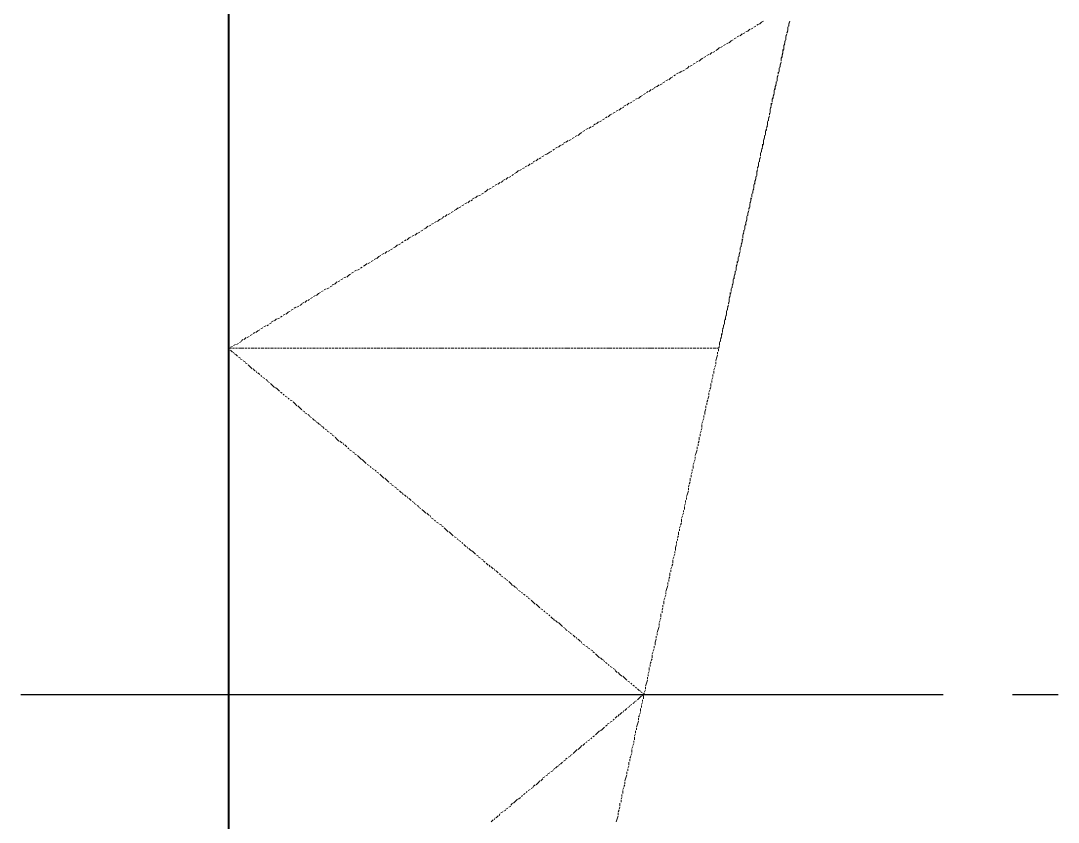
# Model space of a CAD drawing. Extents: x 8 to 21351, y 0 to 420.
# Drawn here: x 15777.49 to 15799.99, y 200.54 to 217.92 of the extents above; entities that cross this region are included whole.
import ezdxf

# ---------------------------------------------------------------- set-up
doc = ezdxf.new("R2010")
doc.units = 0

msp = doc.modelspace()

# ---------------------------------------------------------------- linework, layer by layer
at = {"color": 7, "lineweight": 40}
msp.add_line((15782.002, 262.065), (15782.002, 174.561), dxfattribs=at)
at = {"lineweight": 25}
for p, q in [((15782.002, 221.911), (15782.002, 201.909)), ((15797.496, 203.306), (15777.493, 203.306)), ((15799.993, 203.306), (15798.998, 203.306))]:
    msp.add_line(p, q, dxfattribs=at)
at = {"color": 7, "lineweight": 5}
for p, q in [((15782.002, 217.911), (15782.002, 217.847)), ((15782.002, 217.826), (15782.002, 217.784)), ((15793.389, 217.784), (15793.432, 217.805)), ((15793.453, 217.826), (15793.495, 217.847)), ((15793.516, 217.847), (15793.559, 217.89)), ((15793.559, 217.89), (15793.601, 217.911)), ((15794.13, 217.784), (15794.151, 217.826)), ((15794.151, 217.847), (15794.172, 217.911)), ((15794.172, 217.911), (15794.151, 217.869)), ((15794.151, 217.847), (15794.151, 217.805)), ((15782.002, 217.763), (15782.002, 217.72)), ((15782.002, 217.699), (15782.002, 217.636)), ((15782.002, 217.636), (15782.002, 217.572)), ((15793.029, 217.572), (15793.072, 217.593)), ((15793.093, 217.593), (15793.135, 217.636)), ((15793.156, 217.636), (15793.199, 217.657)), ((15793.22, 217.678), (15793.262, 217.699)), ((15793.262, 217.699), (15793.305, 217.742)), ((15793.326, 217.742), (15793.368, 217.763)), ((15794.088, 217.572), (15794.109, 217.636)), ((15794.109, 217.636), (15794.088, 217.593)), ((15794.13, 217.72), (15794.109, 217.657)), ((15794.109, 217.657), (15794.13, 217.699)), ((15794.13, 217.784), (15794.13, 217.742)), ((15794.13, 217.72), (15794.13, 217.763)), ((15782.002, 217.551), (15782.002, 217.509)), ((15782.002, 217.488), (15782.002, 217.445)), ((15782.002, 217.424), (15782.002, 217.361)), ((15792.67, 217.339), (15792.712, 217.361)), ((15792.733, 217.382), (15792.775, 217.403)), ((15792.797, 217.424), (15792.839, 217.445)), ((15792.86, 217.445), (15792.902, 217.488)), ((15792.902, 217.488), (15792.945, 217.509)), ((15792.966, 217.53), (15793.008, 217.551)), ((15794.067, 217.445), (15794.045, 217.382)), ((15794.045, 217.382), (15794.067, 217.424)), ((15794.045, 217.382), (15794.045, 217.318)), ((15794.045, 217.297), (15794.045, 217.361)), ((15794.088, 217.509), (15794.067, 217.466)), ((15794.067, 217.445), (15794.067, 217.488)), ((15794.088, 217.572), (15794.088, 217.53)), ((15794.088, 217.509), (15794.088, 217.551)), ((15782.002, 217.339), (15782.002, 217.297)), ((15782.002, 217.276), (15782.002, 217.233)), ((15782.002, 217.212), (15782.002, 217.149)), ((15782.002, 217.128), (15782.002, 217.085)), ((15792.31, 217.128), (15792.352, 217.149)), ((15792.373, 217.17), (15792.416, 217.191)), ((15792.437, 217.191), (15792.479, 217.233)), ((15792.5, 217.233), (15792.543, 217.255)), ((15792.564, 217.276), (15792.606, 217.297)), ((15792.606, 217.297), (15792.648, 217.339)), ((15793.982, 217.107), (15794.003, 217.149)), ((15794.024, 217.233), (15794.003, 217.191)), ((15794.003, 217.17), (15794.024, 217.212)), ((15794.003, 217.17), (15794.003, 217.128)), ((15794.024, 217.233), (15794.024, 217.297)), ((15794.045, 217.297), (15794.024, 217.255)), ((15782.002, 217.064), (15782.002, 217.022)), ((15782.002, 217.001), (15782.002, 216.937)), ((15782.002, 216.916), (15782.002, 216.874)), ((15791.95, 216.895), (15791.992, 216.937)), ((15792.013, 216.937), (15792.056, 216.958)), ((15792.077, 216.98), (15792.119, 217.001)), ((15792.14, 217.022), (15792.183, 217.043)), ((15792.204, 217.043), (15792.246, 217.085)), ((15792.246, 217.085), (15792.289, 217.107)), ((15793.94, 216.895), (15793.961, 216.937)), ((15793.961, 216.958), (15793.982, 217.022)), ((15793.982, 217.022), (15793.961, 216.98)), ((15793.961, 216.958), (15793.961, 216.916)), ((15793.982, 217.107), (15793.982, 217.043)), ((15793.982, 217.043), (15793.982, 217.085)), ((15782.002, 216.852), (15782.002, 216.81)), ((15782.002, 216.789), (15782.002, 216.726)), ((15782.002, 216.726), (15782.002, 216.662)), ((15791.548, 216.641), (15791.59, 216.683)), ((15791.59, 216.683), (15791.632, 216.704)), ((15791.654, 216.726), (15791.696, 216.747)), ((15791.717, 216.768), (15791.759, 216.789)), ((15791.781, 216.789), (15791.823, 216.831)), ((15791.844, 216.831), (15791.886, 216.852)), ((15791.908, 216.874), (15791.95, 216.895)), ((15793.897, 216.683), (15793.918, 216.747)), ((15793.918, 216.747), (15793.897, 216.704)), ((15793.897, 216.683), (15793.897, 216.641)), ((15793.94, 216.831), (15793.918, 216.768)), ((15793.918, 216.768), (15793.918, 216.81)), ((15793.94, 216.895), (15793.94, 216.852)), ((15793.94, 216.831), (15793.94, 216.874)), ((15782.002, 216.641), (15782.002, 216.599)), ((15782.002, 216.577), (15782.002, 216.535)), ((15782.002, 216.514), (15782.002, 216.45)), ((15791.23, 216.471), (15791.294, 216.493)), ((15791.294, 216.493), (15791.336, 216.535)), ((15791.357, 216.535), (15791.4, 216.556)), ((15791.421, 216.577), (15791.463, 216.599)), ((15791.484, 216.62), (15791.527, 216.641)), ((15793.834, 216.408), (15793.855, 216.471)), ((15793.876, 216.556), (15793.855, 216.493)), ((15793.855, 216.493), (15793.876, 216.535)), ((15793.855, 216.493), (15793.855, 216.429)), ((15793.897, 216.62), (15793.876, 216.577)), ((15793.876, 216.556), (15793.876, 216.599)), ((15793.897, 216.62), (15793.897, 216.662)), ((15782.002, 216.429), (15782.002, 216.387)), ((15782.002, 216.366), (15782.002, 216.323)), ((15782.002, 216.302), (15782.002, 216.239)), ((15790.828, 216.218), (15790.87, 216.239)), ((15790.892, 216.239), (15790.934, 216.281)), ((15790.934, 216.281), (15790.976, 216.302)), ((15790.997, 216.323), (15791.04, 216.345)), ((15791.061, 216.366), (15791.103, 216.387)), ((15791.124, 216.387), (15791.167, 216.429)), ((15791.188, 216.429), (15791.23, 216.45)), ((15793.791, 216.218), (15793.813, 216.26)), ((15793.834, 216.345), (15793.813, 216.302)), ((15793.813, 216.281), (15793.834, 216.323)), ((15793.813, 216.281), (15793.813, 216.239)), ((15793.834, 216.345), (15793.834, 216.408)), ((15793.834, 216.408), (15793.834, 216.366)), ((15782.002, 216.218), (15782.002, 216.175)), ((15782.002, 216.154), (15782.002, 216.112)), ((15782.002, 216.09), (15782.002, 216.027)), ((15782.002, 216.006), (15782.002, 215.964)), ((15790.468, 215.985), (15790.511, 216.027)), ((15790.532, 216.027), (15790.574, 216.048)), ((15790.574, 216.069), (15790.616, 216.09)), ((15790.638, 216.09), (15790.68, 216.133)), ((15790.701, 216.133), (15790.743, 216.154)), ((15790.765, 216.175), (15790.807, 216.196)), ((15793.77, 216.069), (15793.749, 216.027)), ((15793.749, 216.006), (15793.77, 216.048)), ((15793.749, 216.006), (15793.749, 215.964)), ((15793.77, 216.069), (15793.77, 216.133)), ((15793.791, 216.133), (15793.77, 216.09)), ((15793.791, 216.218), (15793.791, 216.154)), ((15793.791, 216.154), (15793.791, 216.196)), ((15782.002, 215.942), (15782.002, 215.9)), ((15782.002, 215.879), (15782.002, 215.815)), ((15782.002, 215.815), (15782.002, 215.752)), ((15790.108, 215.773), (15790.151, 215.794)), ((15790.172, 215.815), (15790.214, 215.836)), ((15790.235, 215.836), (15790.278, 215.879)), ((15790.278, 215.879), (15790.32, 215.9)), ((15790.341, 215.921), (15790.384, 215.942)), ((15790.405, 215.964), (15790.447, 215.985)), ((15793.707, 215.794), (15793.728, 215.858)), ((15793.728, 215.858), (15793.707, 215.815)), ((15793.707, 215.794), (15793.707, 215.752)), ((15793.749, 215.942), (15793.728, 215.879)), ((15793.728, 215.879), (15793.728, 215.921)), ((15793.749, 215.942), (15793.749, 215.985)), ((15782.002, 215.731), (15782.002, 215.688)), ((15782.002, 215.667), (15782.002, 215.625)), ((15782.002, 215.604), (15782.002, 215.54)), ((15789.749, 215.561), (15789.791, 215.583)), ((15789.812, 215.583), (15789.854, 215.625)), ((15789.876, 215.625), (15789.918, 215.646)), ((15789.918, 215.667), (15789.96, 215.688)), ((15789.981, 215.688), (15790.024, 215.731)), ((15790.045, 215.731), (15790.087, 215.752)), ((15793.643, 215.519), (15793.664, 215.583)), ((15793.686, 215.667), (15793.664, 215.604)), ((15793.664, 215.604), (15793.686, 215.646)), ((15793.664, 215.583), (15793.664, 215.54)), ((15793.686, 215.731), (15793.707, 215.773)), ((15793.686, 215.731), (15793.686, 215.688)), ((15793.686, 215.667), (15793.686, 215.709)), ((15782.002, 215.519), (15782.002, 215.477)), ((15782.002, 215.456), (15782.002, 215.413)), ((15782.002, 215.392), (15782.002, 215.328)), ((15789.325, 215.286), (15789.368, 215.328)), ((15789.389, 215.328), (15789.431, 215.35)), ((15789.452, 215.371), (15789.495, 215.392)), ((15789.516, 215.413), (15789.558, 215.434)), ((15789.579, 215.434), (15789.622, 215.477)), ((15789.622, 215.477), (15789.664, 215.498)), ((15789.685, 215.519), (15789.727, 215.54)), ((15793.622, 215.392), (15793.601, 215.328)), ((15793.601, 215.328), (15793.622, 215.371)), ((15793.601, 215.328), (15793.601, 215.265)), ((15793.643, 215.456), (15793.622, 215.413)), ((15793.622, 215.392), (15793.622, 215.434)), ((15793.643, 215.519), (15793.643, 215.477)), ((15793.643, 215.456), (15793.643, 215.498)), ((15782.002, 215.307), (15782.002, 215.265)), ((15782.002, 215.244), (15782.002, 215.202)), ((15782.002, 215.18), (15782.002, 215.117)), ((15789.029, 215.117), (15789.071, 215.138)), ((15789.092, 215.159), (15789.135, 215.18)), ((15789.156, 215.18), (15789.198, 215.223)), ((15789.219, 215.223), (15789.262, 215.244)), ((15789.262, 215.265), (15789.304, 215.286)), ((15793.58, 215.18), (15793.559, 215.138)), ((15793.559, 215.117), (15793.58, 215.159)), ((15793.559, 215.117), (15793.559, 215.075)), ((15793.58, 215.18), (15793.58, 215.244)), ((15793.601, 215.244), (15793.58, 215.202)), ((15793.601, 215.244), (15793.601, 215.307)), ((15782.002, 215.096), (15782.002, 215.053)), ((15782.002, 215.032), (15782.002, 214.99)), ((15782.002, 214.969), (15782.002, 214.905)), ((15782.002, 214.905), (15782.002, 214.842)), ((15788.606, 214.863), (15788.648, 214.884)), ((15788.669, 214.884), (15788.711, 214.926)), ((15788.733, 214.926), (15788.775, 214.947)), ((15788.796, 214.969), (15788.838, 214.99)), ((15788.86, 215.011), (15788.902, 215.032)), ((15788.902, 215.032), (15788.965, 215.075)), ((15788.965, 215.075), (15789.008, 215.096)), ((15793.495, 214.842), (15793.516, 214.884)), ((15793.516, 214.905), (15793.537, 214.969)), ((15793.537, 214.969), (15793.516, 214.926)), ((15793.516, 214.905), (15793.516, 214.863)), ((15793.537, 215.053), (15793.559, 215.096)), ((15793.537, 215.053), (15793.537, 214.99)), ((15793.537, 214.99), (15793.537, 215.032)), ((15782.002, 214.821), (15782.002, 214.778)), ((15782.002, 214.757), (15782.002, 214.715)), ((15782.002, 214.693), (15782.002, 214.63)), ((15788.246, 214.63), (15788.288, 214.672)), ((15788.309, 214.672), (15788.352, 214.693)), ((15788.373, 214.715), (15788.415, 214.736)), ((15788.436, 214.757), (15788.479, 214.778)), ((15788.5, 214.778), (15788.542, 214.821)), ((15788.563, 214.821), (15788.606, 214.842)), ((15793.453, 214.63), (15793.474, 214.693)), ((15793.474, 214.693), (15793.453, 214.651)), ((15793.495, 214.778), (15793.474, 214.715)), ((15793.474, 214.715), (15793.474, 214.757)), ((15793.495, 214.842), (15793.495, 214.799)), ((15793.495, 214.778), (15793.495, 214.821)), ((15782.002, 214.609), (15782.002, 214.566)), ((15782.002, 214.545), (15782.002, 214.503)), ((15782.002, 214.482), (15782.002, 214.418)), ((15787.907, 214.418), (15787.949, 214.44)), ((15787.949, 214.461), (15787.992, 214.482)), ((15788.013, 214.482), (15788.055, 214.524)), ((15788.076, 214.524), (15788.119, 214.545)), ((15788.14, 214.566), (15788.182, 214.588)), ((15788.203, 214.609), (15788.246, 214.63)), ((15793.432, 214.503), (15793.41, 214.44)), ((15793.41, 214.44), (15793.432, 214.482)), ((15793.41, 214.44), (15793.41, 214.376)), ((15793.453, 214.566), (15793.432, 214.524)), ((15793.432, 214.503), (15793.432, 214.545)), ((15793.453, 214.63), (15793.453, 214.588)), ((15793.453, 214.566), (15793.453, 214.609)), ((15782.002, 214.397), (15782.002, 214.355)), ((15782.002, 214.334), (15782.002, 214.291)), ((15782.002, 214.27), (15782.002, 214.207)), ((15787.547, 214.207), (15787.59, 214.228)), ((15787.59, 214.228), (15787.632, 214.27)), ((15787.653, 214.27), (15787.695, 214.291)), ((15787.717, 214.312), (15787.759, 214.334)), ((15787.78, 214.355), (15787.822, 214.376)), ((15787.844, 214.376), (15787.886, 214.418)), ((15793.347, 214.164), (15793.368, 214.207)), ((15793.389, 214.291), (15793.368, 214.249)), ((15793.368, 214.228), (15793.389, 214.27)), ((15793.368, 214.228), (15793.368, 214.185)), ((15793.389, 214.355), (15793.41, 214.418)), ((15793.389, 214.291), (15793.389, 214.355)), ((15793.389, 214.355), (15793.389, 214.312)), ((15782.002, 214.185), (15782.002, 214.143)), ((15782.002, 214.122), (15782.002, 214.08)), ((15782.002, 214.059), (15782.002, 213.995)), ((15782.002, 213.995), (15782.002, 213.931)), ((15787.187, 213.974), (15787.23, 214.016)), ((15787.251, 214.016), (15787.293, 214.037)), ((15787.293, 214.059), (15787.336, 214.08)), ((15787.357, 214.08), (15787.399, 214.122)), ((15787.42, 214.122), (15787.463, 214.143)), ((15787.484, 214.164), (15787.526, 214.185)), ((15793.326, 214.016), (15793.305, 213.974)), ((15793.305, 213.953), (15793.326, 213.995)), ((15793.326, 214.016), (15793.326, 214.08)), ((15793.347, 214.08), (15793.326, 214.037)), ((15793.347, 214.164), (15793.347, 214.101)), ((15793.347, 214.101), (15793.347, 214.143)), ((15782.002, 213.91), (15782.002, 213.868)), ((15782.002, 213.847), (15782.002, 213.804)), ((15782.002, 213.783), (15782.002, 213.72)), ((15786.828, 213.762), (15786.87, 213.783)), ((15786.891, 213.804), (15786.933, 213.826)), ((15786.933, 213.826), (15786.976, 213.868)), ((15786.997, 213.868), (15787.039, 213.889)), ((15787.06, 213.91), (15787.103, 213.931)), ((15787.124, 213.953), (15787.166, 213.974)), ((15793.262, 213.741), (15793.283, 213.804)), ((15793.283, 213.804), (15793.262, 213.762)), ((15793.305, 213.889), (15793.283, 213.826)), ((15793.283, 213.826), (15793.283, 213.868)), ((15793.305, 213.953), (15793.305, 213.91)), ((15793.305, 213.889), (15793.305, 213.931)), ((15782.002, 213.699), (15782.002, 213.656)), ((15782.002, 213.635), (15782.002, 213.593)), ((15782.002, 213.572), (15782.002, 213.508)), ((15786.404, 213.508), (15786.447, 213.529)), ((15786.468, 213.55), (15786.51, 213.572)), ((15786.531, 213.572), (15786.574, 213.614)), ((15786.574, 213.614), (15786.637, 213.635)), ((15786.637, 213.656), (15786.679, 213.678)), ((15786.701, 213.678), (15786.743, 213.72)), ((15786.764, 213.72), (15786.806, 213.741)), ((15793.199, 213.466), (15793.22, 213.529)), ((15793.241, 213.614), (15793.22, 213.55)), ((15793.22, 213.55), (15793.241, 213.593)), ((15793.22, 213.55), (15793.22, 213.487)), ((15793.241, 213.678), (15793.262, 213.72)), ((15793.241, 213.678), (15793.241, 213.635)), ((15793.241, 213.614), (15793.241, 213.656)), ((15793.262, 213.741), (15793.262, 213.699)), ((15782.002, 213.487), (15782.002, 213.445)), ((15782.002, 213.423), (15782.002, 213.381)), ((15782.002, 213.36), (15782.002, 213.297)), ((15786.044, 213.275), (15786.087, 213.318)), ((15786.108, 213.318), (15786.15, 213.339)), ((15786.171, 213.36), (15786.214, 213.381)), ((15786.235, 213.402), (15786.277, 213.423)), ((15786.277, 213.423), (15786.32, 213.466)), ((15786.341, 213.466), (15786.383, 213.487)), ((15793.178, 213.339), (15793.156, 213.297)), ((15793.156, 213.275), (15793.178, 213.318)), ((15793.199, 213.402), (15793.178, 213.36)), ((15793.178, 213.339), (15793.178, 213.381)), ((15793.199, 213.402), (15793.199, 213.466)), ((15793.199, 213.466), (15793.199, 213.423)), ((15782.002, 213.275), (15782.002, 213.233)), ((15782.002, 213.212), (15782.002, 213.169)), ((15782.002, 213.148), (15782.002, 213.085)), ((15782.002, 213.085), (15782.002, 213.021)), ((15785.685, 213.064), (15785.727, 213.085)), ((15785.748, 213.106), (15785.79, 213.127)), ((15785.812, 213.148), (15785.854, 213.169)), ((15785.875, 213.169), (15785.917, 213.212)), ((15785.917, 213.212), (15785.96, 213.233)), ((15785.981, 213.254), (15786.023, 213.275)), ((15793.135, 213.127), (15793.114, 213.085)), ((15793.114, 213.064), (15793.135, 213.106)), ((15793.135, 213.127), (15793.135, 213.191)), ((15793.156, 213.191), (15793.135, 213.148)), ((15793.156, 213.275), (15793.156, 213.212)), ((15793.156, 213.212), (15793.156, 213.254)), ((15782.002, 213), (15782.002, 212.958)), ((15782.002, 212.937), (15782.002, 212.894)), ((15782.002, 212.873), (15782.002, 212.81)), ((15785.325, 212.852), (15785.367, 212.873)), ((15785.388, 212.873), (15785.431, 212.916)), ((15785.452, 212.916), (15785.494, 212.937)), ((15785.515, 212.958), (15785.558, 212.979)), ((15785.579, 213), (15785.621, 213.021)), ((15785.621, 213.021), (15785.663, 213.064)), ((15793.072, 212.852), (15793.093, 212.916)), ((15793.093, 212.916), (15793.072, 212.873)), ((15793.072, 212.852), (15793.072, 212.81)), ((15793.093, 213), (15793.114, 213.042)), ((15793.093, 213), (15793.093, 212.937)), ((15793.093, 212.937), (15793.093, 212.979)), ((15793.114, 213.064), (15793.114, 213.021)), ((15782.002, 212.788), (15782.002, 212.746)), ((15782.002, 212.725), (15782.002, 212.683)), ((15782.002, 212.661), (15782.002, 212.598)), ((15784.965, 212.619), (15785.007, 212.661)), ((15785.028, 212.661), (15785.071, 212.683)), ((15785.092, 212.704), (15785.134, 212.725)), ((15785.155, 212.746), (15785.198, 212.767)), ((15785.219, 212.767), (15785.261, 212.81)), ((15785.261, 212.81), (15785.304, 212.831)), ((15793.008, 212.577), (15793.029, 212.64)), ((15793.029, 212.64), (15793.008, 212.598)), ((15793.051, 212.725), (15793.029, 212.661)), ((15793.029, 212.661), (15793.029, 212.704)), ((15793.051, 212.788), (15793.072, 212.831)), ((15793.051, 212.788), (15793.051, 212.746)), ((15793.051, 212.725), (15793.051, 212.767)), ((15782.002, 212.577), (15782.002, 212.535)), ((15782.002, 212.513), (15782.002, 212.471)), ((15782.002, 212.45), (15782.002, 212.386)), ((15784.563, 212.365), (15784.605, 212.407)), ((15784.605, 212.407), (15784.647, 212.429)), ((15784.669, 212.45), (15784.711, 212.471)), ((15784.732, 212.492), (15784.774, 212.513)), ((15784.796, 212.513), (15784.838, 212.535)), ((15784.859, 212.556), (15784.901, 212.577)), ((15784.923, 212.598), (15784.965, 212.619)), ((15792.987, 212.45), (15792.966, 212.386)), ((15792.966, 212.386), (15792.987, 212.429)), ((15793.008, 212.513), (15792.987, 212.471)), ((15792.987, 212.45), (15792.987, 212.492)), ((15793.008, 212.577), (15793.008, 212.535)), ((15793.008, 212.513), (15793.008, 212.556)), ((15782.002, 212.365), (15782.002, 212.323)), ((15782.002, 212.302), (15782.002, 212.259)), ((15782.002, 212.238), (15782.002, 212.175)), ((15784.245, 212.196), (15784.309, 212.217)), ((15784.309, 212.217), (15784.351, 212.259)), ((15784.372, 212.259), (15784.415, 212.28)), ((15784.436, 212.302), (15784.478, 212.323)), ((15784.499, 212.344), (15784.542, 212.365)), ((15792.945, 212.238), (15792.924, 212.196)), ((15792.924, 212.175), (15792.945, 212.217)), ((15792.945, 212.302), (15792.966, 212.365)), ((15792.945, 212.238), (15792.945, 212.302)), ((15792.945, 212.302), (15792.945, 212.259)), ((15792.966, 212.386), (15792.966, 212.323)), ((15782.002, 212.175), (15782.002, 212.111)), ((15782.002, 212.09), (15782.002, 212.048)), ((15782.002, 212.026), (15782.002, 211.984)), ((15782.002, 211.963), (15782.002, 211.899)), ((15783.843, 211.942), (15783.885, 211.963)), ((15783.907, 211.963), (15783.949, 212.005)), ((15783.949, 212.005), (15783.991, 212.026)), ((15784.012, 212.048), (15784.055, 212.069)), ((15784.076, 212.09), (15784.118, 212.111)), ((15784.139, 212.111), (15784.182, 212.132)), ((15784.203, 212.154), (15784.245, 212.175)), ((15792.881, 211.963), (15792.86, 211.921)), ((15792.881, 211.963), (15792.881, 212.026)), ((15792.902, 212.026), (15792.881, 211.984)), ((15792.902, 212.111), (15792.924, 212.154)), ((15792.902, 212.111), (15792.902, 212.048)), ((15792.902, 212.048), (15792.902, 212.09)), ((15792.924, 212.175), (15792.924, 212.132)), ((15782.002, 211.878), (15782.002, 211.836)), ((15782.002, 211.815), (15782.002, 211.773)), ((15782.002, 211.751), (15782.002, 211.688)), ((15783.483, 211.709), (15783.526, 211.73)), ((15783.547, 211.751), (15783.589, 211.773)), ((15783.589, 211.794), (15783.631, 211.815)), ((15783.653, 211.815), (15783.695, 211.857)), ((15783.716, 211.857), (15783.758, 211.878)), ((15783.78, 211.899), (15783.822, 211.921)), ((15792.818, 211.688), (15792.839, 211.751)), ((15792.839, 211.751), (15792.818, 211.709)), ((15792.86, 211.836), (15792.839, 211.773)), ((15792.839, 211.773), (15792.839, 211.815)), ((15792.86, 211.899), (15792.881, 211.942)), ((15792.86, 211.899), (15792.86, 211.857)), ((15792.86, 211.836), (15792.86, 211.878)), ((15782.002, 211.667), (15782.002, 211.624)), ((15782.002, 211.603), (15782.002, 211.561)), ((15782.002, 211.54), (15782.002, 211.476)), ((15783.123, 211.497), (15783.166, 211.518)), ((15783.187, 211.54), (15783.229, 211.561)), ((15783.25, 211.561), (15783.293, 211.603)), ((15783.293, 211.603), (15783.335, 211.624)), ((15783.356, 211.645), (15783.399, 211.667)), ((15783.42, 211.688), (15783.462, 211.709)), ((15792.797, 211.561), (15792.775, 211.497)), ((15792.775, 211.497), (15792.797, 211.54)), ((15792.797, 211.624), (15792.818, 211.667)), ((15792.797, 211.624), (15792.797, 211.582)), ((15792.797, 211.561), (15792.797, 211.603)), ((15792.818, 211.688), (15792.818, 211.645)), ((15782.002, 211.455), (15782.002, 211.413)), ((15782.002, 211.392), (15782.002, 211.349)), ((15782.002, 211.328), (15782.002, 211.264)), ((15782.764, 211.286), (15782.806, 211.307)), ((15782.827, 211.307), (15782.869, 211.328)), ((15782.891, 211.349), (15782.933, 211.37)), ((15782.933, 211.392), (15782.975, 211.413)), ((15782.996, 211.413), (15783.039, 211.455)), ((15783.06, 211.455), (15783.102, 211.476)), ((15792.733, 211.286), (15792.712, 211.243)), ((15792.754, 211.349), (15792.733, 211.307)), ((15792.733, 211.286), (15792.733, 211.328)), ((15792.754, 211.413), (15792.775, 211.476)), ((15792.754, 211.349), (15792.754, 211.413)), ((15792.754, 211.413), (15792.754, 211.37)), ((15792.775, 211.497), (15792.775, 211.434)), ((15782.002, 211.264), (15782.002, 211.201)), ((15782.002, 211.18), (15782.002, 211.137)), ((15782.002, 211.116), (15782.002, 211.074)), ((15782.002, 211.053), (15782.002, 210.989)), ((15782.34, 211.011), (15782.383, 211.053)), ((15782.404, 211.053), (15782.446, 211.074)), ((15782.467, 211.095), (15782.51, 211.116)), ((15782.531, 211.137), (15782.573, 211.159)), ((15782.594, 211.159), (15782.637, 211.201)), ((15782.637, 211.201), (15782.679, 211.222)), ((15782.7, 211.243), (15782.742, 211.264)), ((15792.691, 211.074), (15792.67, 211.032)), ((15792.67, 211.011), (15792.691, 211.053)), ((15792.691, 211.074), (15792.691, 211.137)), ((15792.712, 211.137), (15792.691, 211.095)), ((15792.712, 211.222), (15792.733, 211.264)), ((15792.712, 211.222), (15792.712, 211.159)), ((15792.712, 211.159), (15792.712, 211.201)), ((15782.002, 210.968), (15782.002, 210.926)), ((15782.002, 210.905), (15782.002, 210.862)), ((15782.002, 210.841), (15782.002, 210.778)), ((15782.044, 210.841), (15782.086, 210.862)), ((15782.107, 210.883), (15782.15, 210.905)), ((15782.171, 210.905), (15782.213, 210.926)), ((15782.234, 210.947), (15782.277, 210.968)), ((15782.277, 210.989), (15782.319, 211.011)), ((15792.627, 210.82), (15792.648, 210.862)), ((15792.648, 210.862), (15792.627, 210.82)), ((15792.648, 210.947), (15792.67, 210.989)), ((15792.648, 210.947), (15792.648, 210.883)), ((15792.648, 210.883), (15792.648, 210.926)), ((15792.67, 211.011), (15792.67, 210.968)), ((15782.002, 210.82), (15782.065, 210.82)), ((15782.023, 210.778), (15782.002, 210.82)), ((15782.002, 210.82), (15782.023, 210.82)), ((15782.002, 210.756), (15782.002, 210.714)), ((15782.002, 210.693), (15782.002, 210.651)), ((15782.002, 210.63), (15782.002, 210.566)), ((15782.086, 210.735), (15782.044, 210.778)), ((15782.086, 210.82), (15782.129, 210.82)), ((15782.129, 210.693), (15782.107, 210.735)), ((15782.15, 210.82), (15782.192, 210.82)), ((15782.192, 210.651), (15782.15, 210.693)), ((15782.213, 210.82), (15782.277, 210.82)), ((15782.256, 210.608), (15782.213, 210.63)), ((15782.277, 210.82), (15782.34, 210.82)), ((15782.361, 210.82), (15782.404, 210.82)), ((15782.425, 210.82), (15782.467, 210.82)), ((15782.488, 210.82), (15782.552, 210.82)), ((15782.573, 210.82), (15782.615, 210.82)), ((15782.637, 210.82), (15782.679, 210.82)), ((15782.7, 210.82), (15782.764, 210.82)), ((15782.785, 210.82), (15782.827, 210.82)), ((15782.848, 210.82), (15782.891, 210.82)), ((15782.912, 210.82), (15782.975, 210.82)), ((15782.996, 210.82), (15783.039, 210.82)), ((15783.06, 210.82), (15783.102, 210.82)), ((15783.123, 210.82), (15783.166, 210.82)), ((15783.187, 210.82), (15783.25, 210.82)), ((15783.272, 210.82), (15783.314, 210.82)), ((15783.335, 210.82), (15783.377, 210.82)), ((15783.399, 210.82), (15783.462, 210.82)), ((15783.483, 210.82), (15783.526, 210.82)), ((15783.547, 210.82), (15783.589, 210.82)), ((15783.61, 210.82), (15783.674, 210.82)), ((15783.695, 210.82), (15783.737, 210.82)), ((15783.758, 210.82), (15783.801, 210.82)), ((15783.822, 210.82), (15783.885, 210.82)), ((15783.907, 210.82), (15783.949, 210.82)), ((15783.97, 210.82), (15784.012, 210.82)), ((15784.034, 210.82), (15784.076, 210.82)), ((15784.097, 210.82), (15784.161, 210.82)), ((15784.182, 210.82), (15784.224, 210.82)), ((15784.245, 210.82), (15784.288, 210.82)), ((15784.309, 210.82), (15784.372, 210.82)), ((15784.393, 210.82), (15784.436, 210.82)), ((15784.457, 210.82), (15784.499, 210.82)), ((15784.52, 210.82), (15784.584, 210.82)), ((15784.605, 210.82), (15784.647, 210.82)), ((15784.669, 210.82), (15784.711, 210.82)), ((15784.732, 210.82), (15784.796, 210.82)), ((15784.817, 210.82), (15784.859, 210.82)), ((15784.88, 210.82), (15784.923, 210.82)), ((15784.944, 210.82), (15784.986, 210.82)), ((15785.007, 210.82), (15785.071, 210.82)), ((15785.092, 210.82), (15785.134, 210.82)), ((15785.155, 210.82), (15785.198, 210.82)), ((15785.219, 210.82), (15785.282, 210.82)), ((15785.304, 210.82), (15785.346, 210.82)), ((15785.367, 210.82), (15785.409, 210.82)), ((15785.431, 210.82), (15785.494, 210.82)), ((15785.515, 210.82), (15785.558, 210.82)), ((15785.579, 210.82), (15785.621, 210.82)), ((15785.642, 210.82), (15785.706, 210.82)), ((15785.706, 210.82), (15785.769, 210.82)), ((15785.79, 210.82), (15785.833, 210.82)), ((15785.854, 210.82), (15785.896, 210.82)), ((15785.917, 210.82), (15785.981, 210.82)), ((15786.002, 210.82), (15786.044, 210.82)), ((15786.066, 210.82), (15786.108, 210.82)), ((15786.129, 210.82), (15786.193, 210.82)), ((15786.214, 210.82), (15786.256, 210.82)), ((15786.277, 210.82), (15786.32, 210.82)), ((15786.341, 210.82), (15786.404, 210.82)), ((15786.425, 210.82), (15786.468, 210.82)), ((15786.489, 210.82), (15786.531, 210.82)), ((15786.552, 210.82), (15786.616, 210.82)), ((15786.616, 210.82), (15786.679, 210.82)), ((15786.701, 210.82), (15786.743, 210.82)), ((15786.764, 210.82), (15786.806, 210.82)), ((15786.828, 210.82), (15786.891, 210.82)), ((15786.912, 210.82), (15786.955, 210.82)), ((15786.976, 210.82), (15787.018, 210.82)), ((15787.039, 210.82), (15787.103, 210.82)), ((15787.124, 210.82), (15787.166, 210.82)), ((15787.187, 210.82), (15787.23, 210.82)), ((15787.251, 210.82), (15787.314, 210.82)), ((15787.336, 210.82), (15787.378, 210.82)), ((15787.399, 210.82), (15787.441, 210.82)), ((15787.463, 210.82), (15787.526, 210.82)), ((15787.526, 210.82), (15787.59, 210.82)), ((15787.611, 210.82), (15787.653, 210.82)), ((15787.674, 210.82), (15787.717, 210.82)), ((15787.738, 210.82), (15787.801, 210.82)), ((15787.822, 210.82), (15787.865, 210.82)), ((15787.886, 210.82), (15787.928, 210.82)), ((15787.949, 210.82), (15788.013, 210.82)), ((15788.034, 210.82), (15788.076, 210.82)), ((15788.098, 210.82), (15788.14, 210.82)), ((15788.161, 210.82), (15788.225, 210.82)), ((15788.246, 210.82), (15788.288, 210.82)), ((15788.309, 210.82), (15788.352, 210.82)), ((15788.373, 210.82), (15788.436, 210.82)), ((15788.436, 210.82), (15788.5, 210.82)), ((15788.521, 210.82), (15788.563, 210.82)), ((15788.584, 210.82), (15788.627, 210.82)), ((15788.648, 210.82), (15788.711, 210.82)), ((15788.733, 210.82), (15788.775, 210.82)), ((15788.796, 210.82), (15788.838, 210.82)), ((15788.86, 210.82), (15788.923, 210.82)), ((15788.944, 210.82), (15788.987, 210.82)), ((15789.008, 210.82), (15789.05, 210.82)), ((15789.071, 210.82), (15789.135, 210.82)), ((15789.156, 210.82), (15789.198, 210.82)), ((15789.219, 210.82), (15789.262, 210.82)), ((15789.283, 210.82), (15789.346, 210.82)), ((15789.346, 210.82), (15789.41, 210.82)), ((15789.431, 210.82), (15789.473, 210.82)), ((15789.495, 210.82), (15789.537, 210.82)), ((15789.558, 210.82), (15789.622, 210.82)), ((15789.643, 210.82), (15789.685, 210.82)), ((15789.706, 210.82), (15789.749, 210.82)), ((15789.77, 210.82), (15789.833, 210.82)), ((15789.854, 210.82), (15789.897, 210.82)), ((15789.918, 210.82), (15789.96, 210.82)), ((15789.981, 210.82), (15790.045, 210.82)), ((15790.066, 210.82), (15790.108, 210.82)), ((15790.13, 210.82), (15790.172, 210.82)), ((15790.193, 210.82), (15790.257, 210.82)), ((15790.257, 210.82), (15790.32, 210.82)), ((15790.341, 210.82), (15790.384, 210.82)), ((15790.405, 210.82), (15790.447, 210.82)), ((15790.468, 210.82), (15790.532, 210.82)), ((15790.553, 210.82), (15790.595, 210.82)), ((15790.616, 210.82), (15790.659, 210.82)), ((15790.68, 210.82), (15790.743, 210.82)), ((15790.765, 210.82), (15790.807, 210.82)), ((15790.828, 210.82), (15790.87, 210.82)), ((15790.892, 210.82), (15790.955, 210.82)), ((15790.976, 210.82), (15791.019, 210.82)), ((15791.04, 210.82), (15791.082, 210.82)), ((15791.103, 210.82), (15791.167, 210.82)), ((15791.167, 210.82), (15791.23, 210.82)), ((15791.251, 210.82), (15791.294, 210.82)), ((15791.315, 210.82), (15791.357, 210.82)), ((15791.378, 210.82), (15791.442, 210.82)), ((15791.463, 210.82), (15791.505, 210.82)), ((15791.527, 210.82), (15791.569, 210.82)), ((15791.59, 210.82), (15791.654, 210.82)), ((15791.675, 210.82), (15791.717, 210.82)), ((15791.738, 210.82), (15791.781, 210.82)), ((15791.802, 210.82), (15791.865, 210.82)), ((15791.886, 210.82), (15791.929, 210.82)), ((15791.95, 210.82), (15791.992, 210.82)), ((15792.013, 210.82), (15792.056, 210.82)), ((15792.077, 210.82), (15792.14, 210.82)), ((15792.162, 210.82), (15792.204, 210.82)), ((15792.225, 210.82), (15792.267, 210.82)), ((15792.289, 210.82), (15792.352, 210.82)), ((15792.373, 210.82), (15792.416, 210.82)), ((15792.437, 210.82), (15792.479, 210.82)), ((15792.5, 210.82), (15792.564, 210.82)), ((15792.585, 210.608), (15792.564, 210.545)), ((15792.585, 210.82), (15792.627, 210.82)), ((15792.606, 210.672), (15792.585, 210.608)), ((15792.606, 210.735), (15792.606, 210.693)), ((15792.627, 210.799), (15792.627, 210.756)), ((15782.002, 210.545), (15782.002, 210.502)), ((15782.002, 210.481), (15782.002, 210.439)), ((15782.002, 210.418), (15782.002, 210.354)), ((15782.298, 210.566), (15782.256, 210.587)), ((15782.361, 210.524), (15782.319, 210.545)), ((15782.404, 210.481), (15782.361, 210.502)), ((15782.467, 210.418), (15782.425, 210.46)), ((15782.51, 210.375), (15782.467, 210.418)), ((15792.543, 210.397), (15792.521, 210.354)), ((15792.564, 210.46), (15792.543, 210.418)), ((15792.564, 210.524), (15792.564, 210.481)), ((15782.002, 210.354), (15782.002, 210.291)), ((15782.002, 210.27), (15782.002, 210.227)), ((15782.002, 210.206), (15782.002, 210.164)), ((15782.573, 210.333), (15782.531, 210.375)), ((15782.615, 210.291), (15782.594, 210.333)), ((15782.679, 210.249), (15782.637, 210.291)), ((15782.721, 210.206), (15782.7, 210.227)), ((15782.785, 210.164), (15782.742, 210.185)), ((15792.5, 210.185), (15792.479, 210.143)), ((15792.5, 210.249), (15792.5, 210.206)), ((15792.521, 210.333), (15792.521, 210.27)), ((15782.002, 210.143), (15782.002, 210.079)), ((15782.002, 210.058), (15782.002, 210.016)), ((15782.002, 209.994), (15782.002, 209.952)), ((15782.002, 209.931), (15782.002, 209.868)), ((15782.848, 210.121), (15782.806, 210.143)), ((15782.891, 210.079), (15782.848, 210.1)), ((15782.954, 210.016), (15782.912, 210.058)), ((15782.996, 209.973), (15782.954, 210.016)), ((15783.06, 209.931), (15783.018, 209.973)), ((15783.102, 209.889), (15783.06, 209.931)), ((15792.458, 209.973), (15792.437, 209.931)), ((15792.458, 210.058), (15792.458, 209.994)), ((15792.479, 210.121), (15792.479, 210.079)), ((15782.002, 209.846), (15782.002, 209.804)), ((15782.002, 209.783), (15782.002, 209.74)), ((15782.002, 209.719), (15782.002, 209.656)), ((15783.166, 209.846), (15783.123, 209.868)), ((15783.208, 209.804), (15783.187, 209.825)), ((15783.272, 209.762), (15783.229, 209.783)), ((15783.314, 209.719), (15783.293, 209.74)), ((15792.416, 209.783), (15792.394, 209.719)), ((15792.437, 209.91), (15792.416, 209.868)), ((15792.416, 209.846), (15792.416, 209.804)), ((15782.002, 209.635), (15782.002, 209.592)), ((15782.002, 209.571), (15782.002, 209.529)), ((15782.002, 209.508), (15782.002, 209.444)), ((15783.377, 209.677), (15783.335, 209.698)), ((15783.441, 209.613), (15783.399, 209.656)), ((15783.483, 209.571), (15783.441, 209.613)), ((15783.547, 209.529), (15783.504, 209.571)), ((15783.589, 209.486), (15783.547, 209.529)), ((15792.352, 209.508), (15792.331, 209.444)), ((15792.352, 209.571), (15792.352, 209.529)), ((15792.394, 209.698), (15792.373, 209.656)), ((15792.373, 209.635), (15792.373, 209.592)), ((15782.002, 209.444), (15782.002, 209.381)), ((15782.002, 209.359), (15782.002, 209.317)), ((15782.002, 209.296), (15782.002, 209.254)), ((15783.653, 209.444), (15783.61, 209.465)), ((15783.695, 209.402), (15783.653, 209.423)), ((15783.758, 209.359), (15783.716, 209.381)), ((15783.801, 209.317), (15783.758, 209.338)), ((15783.864, 209.254), (15783.822, 209.296)), ((15783.907, 209.211), (15783.885, 209.254)), ((15792.31, 209.296), (15792.289, 209.254)), ((15792.31, 209.359), (15792.31, 209.317)), ((15792.331, 209.444), (15792.331, 209.381)), ((15782.002, 209.232), (15782.002, 209.169)), ((15782.002, 209.148), (15782.002, 209.106)), ((15782.002, 209.084), (15782.002, 209.042)), ((15783.97, 209.169), (15783.928, 209.211)), ((15784.012, 209.127), (15783.991, 209.169)), ((15784.076, 209.084), (15784.034, 209.127)), ((15784.139, 209.042), (15784.097, 209.063)), ((15792.267, 209.084), (15792.246, 209.042)), ((15792.289, 209.232), (15792.267, 209.19)), ((15792.267, 209.169), (15792.267, 209.106)), ((15782.002, 209.021), (15782.002, 208.957)), ((15782.002, 208.936), (15782.002, 208.894)), ((15782.002, 208.873), (15782.002, 208.83)), ((15782.002, 208.809), (15782.002, 208.746)), ((15784.182, 209), (15784.139, 209.021)), ((15784.245, 208.957), (15784.203, 208.978)), ((15784.288, 208.915), (15784.245, 208.936)), ((15784.351, 208.851), (15784.309, 208.894)), ((15784.393, 208.809), (15784.351, 208.851)), ((15784.457, 208.767), (15784.415, 208.809)), ((15792.204, 208.809), (15792.183, 208.767)), ((15792.204, 208.894), (15792.204, 208.83)), ((15792.246, 209.021), (15792.225, 208.978)), ((15792.225, 208.957), (15792.225, 208.915)), ((15782.002, 208.725), (15782.002, 208.682)), ((15782.002, 208.661), (15782.002, 208.619)), ((15782.002, 208.597), (15782.002, 208.534)), ((15784.499, 208.725), (15784.478, 208.767)), ((15784.563, 208.682), (15784.52, 208.725)), ((15784.605, 208.64), (15784.584, 208.661)), ((15784.669, 208.597), (15784.626, 208.619)), ((15792.162, 208.619), (15792.14, 208.555)), ((15792.162, 208.682), (15792.162, 208.64)), ((15792.183, 208.746), (15792.183, 208.703)), ((15782.002, 208.534), (15782.002, 208.47)), ((15782.002, 208.449), (15782.002, 208.407)), ((15782.002, 208.386), (15782.002, 208.343)), ((15784.732, 208.555), (15784.69, 208.576)), ((15784.774, 208.513), (15784.732, 208.534)), ((15784.838, 208.449), (15784.796, 208.492)), ((15784.88, 208.407), (15784.838, 208.449)), ((15784.944, 208.365), (15784.901, 208.407)), ((15784.986, 208.322), (15784.944, 208.365)), ((15792.119, 208.407), (15792.098, 208.365)), ((15792.14, 208.555), (15792.119, 208.492)), ((15792.119, 208.47), (15792.119, 208.428)), ((15782.002, 208.322), (15782.002, 208.259)), ((15782.002, 208.238), (15782.002, 208.195)), ((15782.002, 208.174), (15782.002, 208.132)), ((15785.05, 208.28), (15785.007, 208.301)), ((15785.092, 208.238), (15785.071, 208.259)), ((15785.155, 208.195), (15785.113, 208.216)), ((15785.198, 208.153), (15785.177, 208.174)), ((15785.261, 208.111), (15785.219, 208.132)), ((15792.056, 208.132), (15792.035, 208.089)), ((15792.056, 208.195), (15792.056, 208.153)), ((15792.098, 208.343), (15792.077, 208.301)), ((15792.077, 208.28), (15792.077, 208.216)), ((15782.002, 208.111), (15782.002, 208.047)), ((15782.002, 208.026), (15782.002, 207.984)), ((15782.002, 207.963), (15782.002, 207.92)), ((15785.325, 208.047), (15785.282, 208.089)), ((15785.367, 208.005), (15785.325, 208.047)), ((15785.431, 207.963), (15785.388, 208.005)), ((15785.473, 207.92), (15785.431, 207.963)), ((15792.013, 207.92), (15791.992, 207.878)), ((15792.013, 208.005), (15792.013, 207.941)), ((15792.035, 208.068), (15792.035, 208.026)), ((15782.002, 207.899), (15782.002, 207.835)), ((15782.002, 207.814), (15782.002, 207.772)), ((15782.002, 207.751), (15782.002, 207.708)), ((15782.002, 207.687), (15782.002, 207.624)), ((15785.536, 207.878), (15785.494, 207.899)), ((15785.579, 207.835), (15785.536, 207.857)), ((15785.642, 207.793), (15785.6, 207.814)), ((15785.685, 207.751), (15785.642, 207.772)), ((15785.748, 207.687), (15785.706, 207.73)), ((15785.79, 207.645), (15785.769, 207.687)), ((15791.971, 207.73), (15791.95, 207.666)), ((15791.992, 207.857), (15791.971, 207.814)), ((15791.971, 207.793), (15791.971, 207.751)), ((15782.002, 207.624), (15782.002, 207.56)), ((15782.002, 207.539), (15782.002, 207.497)), ((15782.002, 207.476), (15782.002, 207.433)), ((15785.854, 207.603), (15785.812, 207.645)), ((15785.896, 207.56), (15785.875, 207.603)), ((15785.96, 207.518), (15785.917, 207.56)), ((15786.023, 207.476), (15785.981, 207.497)), ((15786.066, 207.433), (15786.023, 207.454)), ((15791.908, 207.454), (15791.886, 207.412)), ((15791.908, 207.518), (15791.908, 207.476)), ((15791.95, 207.666), (15791.929, 207.603)), ((15791.929, 207.582), (15791.929, 207.539)), ((15782.002, 207.412), (15782.002, 207.349)), ((15782.002, 207.327), (15782.002, 207.285)), ((15782.002, 207.264), (15782.002, 207.222)), ((15786.129, 207.391), (15786.087, 207.412)), ((15786.171, 207.349), (15786.129, 207.37)), ((15786.235, 207.285), (15786.193, 207.327)), ((15786.277, 207.243), (15786.235, 207.285)), ((15786.341, 207.201), (15786.298, 207.243)), ((15791.865, 207.243), (15791.844, 207.201)), ((15791.865, 207.306), (15791.865, 207.264)), ((15791.886, 207.391), (15791.886, 207.327)), ((15782.002, 207.201), (15782.002, 207.137)), ((15782.002, 207.116), (15782.002, 207.073)), ((15782.002, 207.052), (15782.002, 207.01)), ((15786.383, 207.158), (15786.362, 207.201)), ((15786.447, 207.116), (15786.404, 207.137)), ((15786.489, 207.073), (15786.468, 207.095)), ((15786.552, 207.031), (15786.51, 207.052)), ((15786.616, 206.989), (15786.574, 207.01)), ((15791.823, 207.031), (15791.802, 206.989)), ((15791.844, 207.179), (15791.823, 207.137)), ((15791.823, 207.116), (15791.823, 207.052)), ((15782.002, 206.989), (15782.002, 206.925)), ((15782.002, 206.904), (15782.002, 206.862)), ((15782.002, 206.841), (15782.002, 206.798)), ((15782.002, 206.777), (15782.002, 206.714)), ((15786.658, 206.946), (15786.616, 206.968)), ((15786.722, 206.883), (15786.679, 206.925)), ((15786.764, 206.841), (15786.722, 206.883)), ((15786.828, 206.798), (15786.785, 206.841)), ((15786.87, 206.756), (15786.828, 206.798)), ((15791.759, 206.841), (15791.759, 206.777)), ((15791.802, 206.968), (15791.781, 206.925)), ((15791.781, 206.904), (15791.781, 206.862)), ((15782.002, 206.714), (15782.002, 206.65)), ((15782.002, 206.629), (15782.002, 206.587)), ((15782.002, 206.565), (15782.002, 206.523)), ((15786.933, 206.714), (15786.891, 206.735)), ((15786.976, 206.671), (15786.955, 206.692)), ((15787.039, 206.629), (15786.997, 206.65)), ((15787.082, 206.587), (15787.06, 206.608)), ((15787.145, 206.523), (15787.103, 206.565)), ((15791.717, 206.565), (15791.696, 206.502)), ((15791.717, 206.629), (15791.717, 206.587)), ((15791.759, 206.756), (15791.738, 206.714)), ((15791.738, 206.692), (15791.738, 206.65)), ((15782.002, 206.502), (15782.002, 206.439)), ((15782.002, 206.417), (15782.002, 206.375)), ((15782.002, 206.354), (15782.002, 206.311)), ((15787.187, 206.481), (15787.166, 206.523)), ((15787.251, 206.439), (15787.209, 206.481)), ((15787.314, 206.396), (15787.272, 206.439)), ((15787.357, 206.354), (15787.314, 206.396)), ((15787.42, 206.311), (15787.378, 206.333)), ((15791.675, 206.354), (15791.654, 206.311)), ((15791.675, 206.417), (15791.675, 206.375)), ((15791.696, 206.502), (15791.696, 206.439)), ((15782.002, 206.29), (15782.002, 206.227)), ((15782.002, 206.206), (15782.002, 206.163)), ((15782.002, 206.142), (15782.002, 206.1)), ((15787.463, 206.269), (15787.42, 206.29)), ((15787.526, 206.227), (15787.484, 206.248)), ((15787.568, 206.185), (15787.526, 206.206)), ((15787.632, 206.121), (15787.59, 206.163)), ((15787.674, 206.079), (15787.653, 206.121)), ((15791.632, 206.142), (15791.611, 206.1)), ((15791.654, 206.29), (15791.632, 206.248)), ((15791.632, 206.227), (15791.632, 206.163)), ((15782.002, 206.079), (15782.002, 206.015)), ((15782.002, 205.994), (15782.002, 205.952)), ((15782.002, 205.93), (15782.002, 205.888)), ((15787.738, 206.036), (15787.695, 206.079)), ((15787.78, 205.994), (15787.759, 206.036)), ((15787.844, 205.952), (15787.801, 205.994)), ((15787.907, 205.909), (15787.865, 205.93)), ((15787.949, 205.867), (15787.907, 205.888)), ((15791.569, 205.952), (15791.569, 205.888)), ((15791.611, 206.079), (15791.59, 206.036)), ((15791.59, 206.015), (15791.59, 205.973)), ((15782.002, 205.867), (15782.002, 205.804)), ((15782.002, 205.804), (15782.002, 205.74)), ((15782.002, 205.719), (15782.002, 205.677)), ((15782.002, 205.655), (15782.002, 205.613)), ((15788.013, 205.825), (15787.971, 205.846)), ((15788.055, 205.782), (15788.013, 205.804)), ((15788.119, 205.719), (15788.076, 205.761)), ((15788.161, 205.677), (15788.119, 205.719)), ((15788.225, 205.634), (15788.182, 205.677)), ((15791.527, 205.677), (15791.505, 205.613)), ((15791.527, 205.74), (15791.527, 205.698)), ((15791.569, 205.867), (15791.548, 205.825)), ((15791.548, 205.804), (15791.548, 205.761)), ((15782.002, 205.592), (15782.002, 205.528)), ((15782.002, 205.507), (15782.002, 205.465)), ((15782.002, 205.444), (15782.002, 205.401)), ((15788.267, 205.592), (15788.246, 205.634)), ((15788.33, 205.549), (15788.288, 205.571)), ((15788.373, 205.507), (15788.352, 205.528)), ((15788.436, 205.465), (15788.394, 205.486)), ((15788.5, 205.423), (15788.457, 205.444)), ((15791.484, 205.465), (15791.463, 205.423)), ((15791.505, 205.613), (15791.484, 205.549)), ((15791.484, 205.528), (15791.484, 205.486)), ((15782.002, 205.38), (15782.002, 205.317)), ((15782.002, 205.295), (15782.002, 205.253)), ((15782.002, 205.232), (15782.002, 205.19)), ((15788.542, 205.38), (15788.5, 205.401)), ((15788.606, 205.317), (15788.563, 205.359)), ((15788.648, 205.274), (15788.606, 205.317)), ((15788.711, 205.232), (15788.669, 205.274)), ((15788.754, 205.19), (15788.711, 205.232)), ((15791.421, 205.253), (15791.421, 205.211)), ((15791.463, 205.401), (15791.442, 205.359)), ((15791.442, 205.338), (15791.442, 205.274)), ((15782.002, 205.168), (15782.002, 205.105)), ((15782.002, 205.084), (15782.002, 205.042)), ((15782.002, 205.02), (15782.002, 204.978)), ((15788.817, 205.147), (15788.775, 205.168)), ((15788.86, 205.105), (15788.838, 205.126)), ((15788.923, 205.063), (15788.881, 205.084)), ((15788.965, 205.02), (15788.944, 205.042)), ((15789.029, 204.957), (15788.987, 204.999)), ((15791.378, 204.978), (15791.357, 204.936)), ((15791.378, 205.063), (15791.378, 204.999)), ((15791.421, 205.19), (15791.4, 205.147)), ((15791.4, 205.126), (15791.4, 205.084)), ((15782.002, 204.957), (15782.002, 204.915)), ((15782.002, 204.893), (15782.002, 204.83)), ((15782.002, 204.809), (15782.002, 204.766)), ((15789.071, 204.915), (15789.05, 204.957)), ((15789.135, 204.872), (15789.092, 204.915)), ((15789.198, 204.83), (15789.156, 204.872)), ((15789.241, 204.787), (15789.198, 204.83)), ((15789.304, 204.745), (15789.262, 204.766)), ((15791.336, 204.787), (15791.315, 204.724)), ((15791.357, 204.915), (15791.336, 204.872)), ((15791.336, 204.851), (15791.336, 204.809)), ((15782.002, 204.745), (15782.002, 204.703)), ((15782.002, 204.682), (15782.002, 204.618)), ((15782.002, 204.597), (15782.002, 204.555)), ((15782.002, 204.534), (15782.002, 204.491)), ((15789.346, 204.703), (15789.304, 204.724)), ((15789.41, 204.661), (15789.368, 204.682)), ((15789.452, 204.618), (15789.41, 204.639)), ((15789.516, 204.555), (15789.473, 204.597)), ((15789.558, 204.512), (15789.537, 204.555)), ((15791.273, 204.576), (15791.273, 204.534)), ((15791.315, 204.724), (15791.294, 204.661)), ((15791.294, 204.639), (15791.294, 204.597)), ((15782.002, 204.47), (15782.002, 204.406)), ((15782.002, 204.385), (15782.002, 204.343)), ((15782.002, 204.322), (15782.002, 204.28)), ((15789.622, 204.47), (15789.579, 204.512)), ((15789.664, 204.428), (15789.643, 204.47)), ((15789.727, 204.385), (15789.685, 204.406)), ((15789.791, 204.343), (15789.749, 204.364)), ((15789.833, 204.301), (15789.791, 204.322)), ((15791.23, 204.364), (15791.23, 204.322)), ((15791.273, 204.512), (15791.251, 204.449)), ((15791.251, 204.449), (15791.251, 204.385)), ((15782.002, 204.258), (15782.002, 204.195)), ((15782.002, 204.174), (15782.002, 204.131)), ((15782.002, 204.11), (15782.002, 204.068)), ((15789.897, 204.258), (15789.854, 204.28)), ((15789.939, 204.216), (15789.897, 204.237)), ((15790.003, 204.152), (15789.96, 204.195)), ((15790.045, 204.11), (15790.003, 204.152)), ((15790.108, 204.068), (15790.066, 204.11)), ((15791.188, 204.089), (15791.167, 204.047)), ((15791.209, 204.237), (15791.188, 204.195)), ((15791.188, 204.174), (15791.188, 204.11)), ((15791.23, 204.301), (15791.209, 204.258)), ((15782.002, 204.047), (15782.002, 204.004)), ((15782.002, 203.983), (15782.002, 203.92)), ((15782.002, 203.899), (15782.002, 203.856)), ((15790.151, 204.025), (15790.13, 204.068)), ((15790.214, 203.983), (15790.172, 204.004)), ((15790.257, 203.941), (15790.235, 203.962)), ((15790.32, 203.899), (15790.278, 203.92)), ((15790.384, 203.856), (15790.341, 203.877)), ((15791.124, 203.899), (15791.124, 203.835)), ((15791.167, 204.025), (15791.146, 203.983)), ((15791.146, 203.962), (15791.146, 203.92)), ((15782.002, 203.835), (15782.002, 203.793)), ((15782.002, 203.772), (15782.002, 203.708)), ((15782.002, 203.687), (15782.002, 203.644)), ((15790.426, 203.793), (15790.384, 203.835)), ((15790.489, 203.75), (15790.447, 203.793)), ((15790.532, 203.708), (15790.489, 203.75)), ((15790.595, 203.666), (15790.553, 203.708)), ((15790.638, 203.623), (15790.595, 203.666)), ((15791.082, 203.687), (15791.082, 203.644)), ((15791.124, 203.814), (15791.103, 203.772)), ((15791.103, 203.75), (15791.103, 203.708)), ((15782.002, 203.623), (15782.002, 203.581)), ((15782.002, 203.56), (15782.002, 203.496)), ((15782.002, 203.475), (15782.002, 203.433)), ((15782.002, 203.412), (15782.002, 203.369)), ((15790.701, 203.581), (15790.659, 203.602)), ((15790.743, 203.539), (15790.722, 203.56)), ((15790.807, 203.496), (15790.765, 203.518)), ((15790.849, 203.454), (15790.828, 203.475)), ((15790.913, 203.391), (15790.87, 203.433)), ((15791.04, 203.412), (15791.019, 203.369)), ((15791.061, 203.56), (15791.04, 203.496)), ((15791.04, 203.475), (15791.04, 203.433)), ((15791.082, 203.623), (15791.061, 203.56)), ((15782.002, 203.348), (15782.002, 203.285)), ((15782.002, 203.263), (15782.002, 203.221)), ((15782.002, 203.2), (15782.002, 203.158)), ((15790.807, 203.158), (15790.849, 203.179)), ((15790.87, 203.2), (15790.913, 203.242)), ((15790.913, 203.242), (15790.955, 203.285)), ((15790.955, 203.348), (15790.934, 203.391)), ((15791.019, 203.327), (15790.976, 203.348)), ((15790.976, 203.285), (15791.019, 203.327)), ((15790.976, 203.2), (15790.976, 203.158)), ((15791.019, 203.348), (15790.997, 203.306)), ((15790.997, 203.285), (15790.997, 203.221)), ((15782.002, 203.137), (15782.002, 203.094)), ((15782.002, 203.073), (15782.002, 203.009)), ((15782.002, 202.988), (15782.002, 202.946)), ((15790.553, 202.925), (15790.574, 202.967)), ((15790.595, 202.967), (15790.638, 203.009)), ((15790.659, 203.031), (15790.701, 203.052)), ((15790.701, 203.073), (15790.743, 203.094)), ((15790.765, 203.115), (15790.807, 203.137)), ((15790.934, 203.009), (15790.934, 202.946)), ((15790.976, 203.137), (15790.955, 203.094)), ((15790.955, 203.073), (15790.955, 203.031)), ((15782.002, 202.925), (15782.002, 202.882)), ((15782.002, 202.861), (15782.002, 202.798)), ((15782.002, 202.777), (15782.002, 202.734)), ((15790.278, 202.713), (15790.32, 202.734)), ((15790.341, 202.756), (15790.362, 202.777)), ((15790.384, 202.798), (15790.426, 202.84)), ((15790.447, 202.84), (15790.468, 202.882)), ((15790.489, 202.882), (15790.532, 202.925)), ((15790.892, 202.734), (15790.87, 202.671)), ((15790.913, 202.861), (15790.892, 202.819)), ((15790.892, 202.798), (15790.892, 202.756)), ((15790.934, 202.925), (15790.913, 202.882)), ((15782.002, 202.713), (15782.002, 202.671)), ((15782.002, 202.65), (15782.002, 202.586)), ((15782.002, 202.565), (15782.002, 202.523)), ((15782.002, 202.501), (15782.002, 202.459)), ((15790.003, 202.48), (15790.045, 202.523)), ((15790.066, 202.523), (15790.108, 202.565)), ((15790.108, 202.565), (15790.151, 202.607)), ((15790.172, 202.629), (15790.214, 202.65)), ((15790.214, 202.671), (15790.257, 202.692)), ((15790.828, 202.523), (15790.828, 202.48)), ((15790.87, 202.671), (15790.849, 202.607)), ((15790.849, 202.586), (15790.849, 202.544)), ((15782.002, 202.438), (15782.002, 202.375)), ((15782.002, 202.353), (15782.002, 202.311)), ((15782.002, 202.29), (15782.002, 202.248)), ((15789.749, 202.269), (15789.77, 202.29)), ((15789.791, 202.311), (15789.833, 202.332)), ((15789.854, 202.353), (15789.876, 202.375)), ((15789.897, 202.396), (15789.939, 202.417)), ((15789.96, 202.438), (15790.003, 202.48)), ((15790.786, 202.311), (15790.786, 202.269)), ((15790.828, 202.459), (15790.807, 202.417)), ((15790.807, 202.396), (15790.807, 202.332)), ((15782.002, 202.226), (15782.002, 202.184)), ((15782.002, 202.163), (15782.002, 202.099)), ((15782.002, 202.078), (15782.002, 202.036)), ((15789.473, 202.036), (15789.516, 202.078)), ((15789.516, 202.078), (15789.558, 202.12)), ((15789.579, 202.12), (15789.622, 202.163)), ((15789.622, 202.163), (15789.664, 202.205)), ((15789.685, 202.205), (15789.727, 202.248)), ((15790.765, 202.184), (15790.743, 202.142)), ((15790.743, 202.12), (15790.743, 202.057)), ((15790.786, 202.248), (15790.765, 202.205)), ((15782.002, 202.015), (15782.002, 201.972)), ((15782.002, 201.951), (15782.002, 201.888)), ((15782.002, 201.867), (15782.002, 201.824)), ((15789.198, 201.803), (15789.241, 201.845)), ((15789.262, 201.867), (15789.304, 201.888)), ((15789.304, 201.909), (15789.346, 201.93)), ((15789.368, 201.951), (15789.41, 201.972)), ((15789.41, 201.994), (15789.452, 202.015)), ((15790.68, 201.845), (15790.68, 201.782)), ((15790.722, 201.972), (15790.701, 201.93)), ((15790.701, 201.909), (15790.701, 201.867)), ((15790.743, 202.036), (15790.722, 201.994)), ((15782.002, 201.803), (15782.002, 201.761)), ((15782.002, 201.739), (15782.002, 201.676)), ((15782.002, 201.655), (15782.002, 201.613)), ((15788.923, 201.591), (15788.965, 201.613)), ((15788.987, 201.634), (15789.029, 201.655)), ((15789.05, 201.676), (15789.071, 201.718)), ((15789.092, 201.718), (15789.135, 201.761)), ((15789.156, 201.761), (15789.177, 201.803)), ((15790.638, 201.634), (15790.638, 201.591)), ((15790.68, 201.761), (15790.659, 201.718)), ((15790.659, 201.697), (15790.659, 201.655)), ((15782.002, 201.591), (15782.002, 201.549)), ((15782.002, 201.528), (15782.002, 201.464)), ((15782.002, 201.443), (15782.002, 201.401)), ((15782.002, 201.38), (15782.002, 201.337)), ((15788.669, 201.358), (15788.711, 201.401)), ((15788.711, 201.401), (15788.754, 201.443)), ((15788.775, 201.443), (15788.817, 201.486)), ((15788.817, 201.507), (15788.86, 201.528)), ((15788.881, 201.549), (15788.923, 201.57)), ((15790.616, 201.507), (15790.595, 201.443)), ((15790.595, 201.422), (15790.595, 201.38)), ((15790.638, 201.57), (15790.616, 201.507)), ((15782.002, 201.316), (15782.002, 201.274)), ((15782.002, 201.253), (15782.002, 201.189)), ((15782.002, 201.168), (15782.002, 201.126)), ((15788.394, 201.147), (15788.436, 201.168)), ((15788.457, 201.189), (15788.479, 201.21)), ((15788.5, 201.232), (15788.542, 201.253)), ((15788.563, 201.274), (15788.606, 201.295)), ((15788.606, 201.316), (15788.648, 201.358)), ((15790.574, 201.295), (15790.553, 201.253)), ((15790.553, 201.232), (15790.553, 201.168)), ((15790.595, 201.358), (15790.574, 201.316)), ((15782.002, 201.105), (15782.002, 201.062)), ((15782.002, 201.041), (15782.002, 200.977)), ((15782.002, 200.956), (15782.002, 200.914)), ((15788.119, 200.914), (15788.161, 200.956)), ((15788.182, 200.956), (15788.225, 200.999)), ((15788.225, 200.999), (15788.267, 201.041)), ((15788.288, 201.041), (15788.33, 201.083)), ((15788.352, 201.105), (15788.373, 201.126)), ((15790.489, 200.956), (15790.489, 200.893)), ((15790.532, 201.083), (15790.511, 201.041)), ((15790.511, 201.02), (15790.511, 200.977)), ((15790.532, 201.147), (15790.532, 201.105)), ((15782.002, 200.893), (15782.002, 200.851)), ((15782.002, 200.829), (15782.002, 200.766)), ((15782.002, 200.745), (15782.002, 200.702)), ((15787.865, 200.681), (15787.886, 200.724)), ((15787.907, 200.745), (15787.949, 200.766)), ((15787.971, 200.787), (15788.013, 200.808)), ((15788.013, 200.829), (15788.055, 200.851)), ((15788.076, 200.872), (15788.119, 200.893)), ((15790.468, 200.808), (15790.447, 200.766)), ((15790.447, 200.745), (15790.447, 200.702)), ((15790.489, 200.872), (15790.468, 200.829)), ((15782.002, 200.681), (15782.002, 200.639)), ((15782.002, 200.618), (15782.002, 200.554)), ((15787.695, 200.554), (15787.738, 200.596)), ((15787.759, 200.596), (15787.78, 200.639)), ((15787.801, 200.639), (15787.844, 200.681)), ((15790.426, 200.618), (15790.405, 200.554)), ((15790.447, 200.681), (15790.426, 200.618))]:
    msp.add_line(p, q, dxfattribs=at)

doc.saveas('drawing.dxf')
